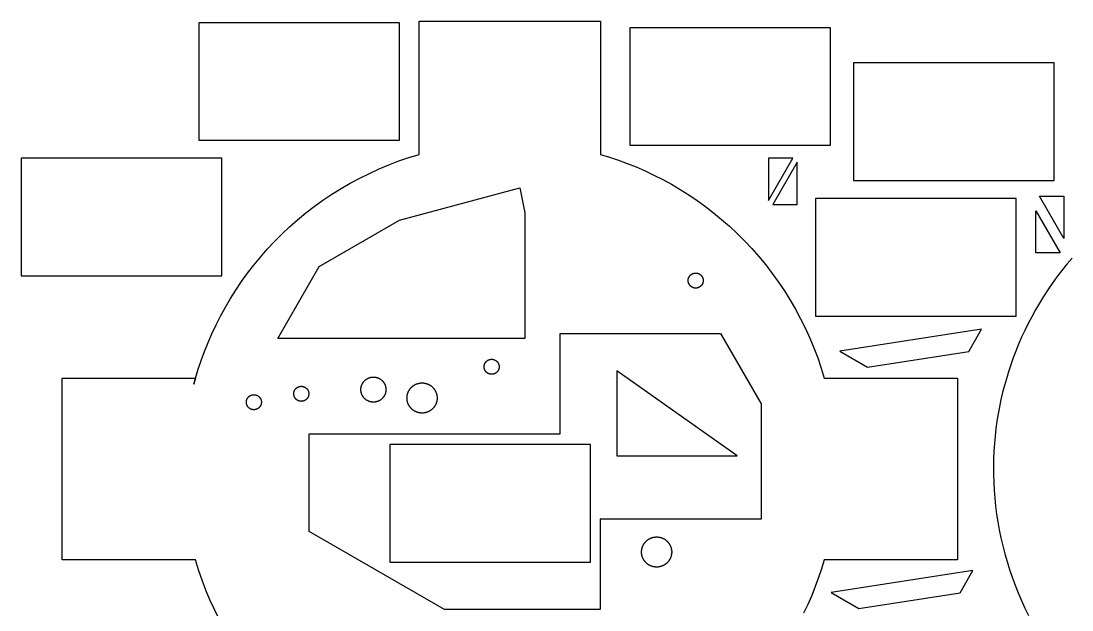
# Model space of a CAD drawing. Header units: millimetres. Extents: x -200 to 233, y -111 to 195.
# Drawn here: x -200.2 to 9.3, y 77.8 to 195.1 of the extents above; entities that cross this region are included whole.
import ezdxf

# ---------------------------------------------------------------- set-up
doc = ezdxf.new("R2010")
doc.units = ezdxf.units.MM
doc.header["$MEASUREMENT"] = 0
doc.layers.add('Default', color=18, linetype='Continuous', true_color=0x000000)

msp = doc.modelspace()

# ---------------------------------------------------------------- linework, layer by layer
at = {"layer": 'Default', "color": 1, "true_color": 0xff0000}
for points in [[(-120.83, 168.53), (-120.83, 195.1)], [(-120.83, 195.1), (-84.65, 195.1)], [(-84.65, 195.1), (-84.65, 168.53)], [(-124.73, 194.75), (-164.73, 194.75)], [(-164.73, 194.75), (-164.73, 171.34)], [(-124.73, 171.34), (-124.73, 194.75)], [(-38.81, 193.75), (-78.81, 193.75)], [(-78.81, 193.75), (-78.81, 170.34)], [(-38.81, 170.34), (-38.81, 193.75)], [(5.73, 186.75), (-34.27, 186.75)], [(-34.27, 186.75), (-34.27, 163.34)], [(5.73, 163.34), (5.73, 186.75)], [(-164.73, 171.34), (-124.73, 171.34)], [(-78.81, 170.34), (-38.81, 170.34)], [(-160.18, 167.75), (-200.18, 167.75)], [(-200.18, 167.75), (-200.18, 144.34)], [(-165.4, 123.96), (-164.86, 125.73), (-164.27, 127.5), (-163.62, 129.28), (-162.9, 131.05), (-162.13, 132.82), (-161.3, 134.58), (-160.41, 136.33), (-159.45, 138.07), (-158.44, 139.8), (-157.36, 141.5), (-156.23, 143.19), (-155.03, 144.85), (-153.78, 146.48), (-152.46, 148.08), (-151.09, 149.64), (-149.66, 151.17), (-148.17, 152.66), (-146.64, 154.11), (-145.05, 155.5), (-143.41, 156.86), (-141.72, 158.16), (-139.99, 159.4), (-138.22, 160.6), (-136.4, 161.73), (-134.55, 162.8), (-132.67, 163.82), (-130.75, 164.76), (-128.81, 165.65), (-126.84, 166.47), (-124.86, 167.22), (-122.85, 167.91), (-120.83, 168.53)], [(-160.18, 144.34), (-160.18, 167.75)], [(-84.65, 168.53), (-82.88, 167.99), (-81.1, 167.39), (-79.33, 166.74), (-77.55, 166.03), (-75.78, 165.26), (-74.02, 164.42), (-72.27, 163.53), (-70.53, 162.58), (-68.81, 161.56), (-67.1, 160.49), (-65.42, 159.35), (-63.76, 158.16), (-62.13, 156.9), (-60.53, 155.59), (-58.96, 154.21), (-57.43, 152.78), (-55.95, 151.3), (-54.5, 149.76), (-53.1, 148.17), (-51.75, 146.53), (-50.45, 144.84), (-49.2, 143.11), (-48.01, 141.34), (-46.88, 139.53), (-45.8, 137.68), (-44.79, 135.79), (-43.84, 133.88), (-42.95, 131.94), (-42.14, 129.97), (-41.38, 127.98), (-40.7, 125.98), (-40.08, 123.96)], [(-51.18, 167.78), (-51.18, 159.38)], [(-51.18, 159.38), (-46.33, 167.78)], [(-46.33, 167.78), (-51.18, 167.78)], [(-45.5, 166.97), (-50.35, 158.57)], [(-45.5, 158.57), (-45.5, 166.97)], [(-124.74, 155.43), (-100.74, 161.86)], [(-100.74, 161.86), (-99.74, 156.86)], [(-34.27, 163.34), (5.73, 163.34)], [(-1.81, 159.75), (-41.81, 159.75)], [(-41.81, 159.75), (-41.81, 136.34)], [(-1.81, 136.34), (-1.81, 159.75)], [(7.68, 151.8), (2.83, 160.2)], [(2.83, 160.2), (7.68, 160.2)], [(7.68, 160.2), (7.68, 151.8)], [(-50.35, 158.57), (-45.5, 158.57)], [(2.09, 148.92), (2.09, 157.32)], [(2.09, 157.32), (6.94, 148.92)], [(-140.74, 146.2), (-124.74, 155.43)], [(-99.74, 156.86), (-99.74, 131.86)], [(6.94, 148.92), (2.09, 148.92)], [(9.31, 147.89), (8.27, 146.66), (7.27, 145.4), (6.3, 144.13), (5.37, 142.85), (4.47, 141.54), (3.62, 140.23), (2.8, 138.9), (2.01, 137.56), (1.27, 136.21), (0.56, 134.85), (-0.11, 133.48), (-0.74, 132.11), (-1.34, 130.74), (-1.9, 129.36), (-2.42, 127.98), (-2.91, 126.6), (-3.37, 125.22), (-3.78, 123.85), (-4.17, 122.48), (-4.52, 121.1), (-4.85, 119.7), (-5.14, 118.28), (-5.41, 116.84), (-5.65, 115.38), (-5.85, 113.91), (-6.02, 112.42), (-6.16, 110.92), (-6.26, 109.4), (-6.32, 107.87), (-6.35, 106.33), (-6.35, 104.78), (-6.3, 103.21), (-6.22, 101.65), (-6.09, 100.07), (-5.93, 98.49), (-5.73, 96.9), (-5.48, 95.32), (-5.2, 93.73), (-4.87, 92.15), (-4.5, 90.56), (-4.09, 88.98), (-3.64, 87.41), (-3.15, 85.84), (-2.62, 84.29), (-2.04, 82.74), (-1.43, 81.2), (-0.77, 79.68), (-0.08, 78.18), (0.66, 76.69)], [(-149.01, 131.86), (-140.74, 146.2)], [(-200.18, 144.34), (-160.18, 144.34)], [(-41.81, 136.34), (-1.81, 136.34)], [(-92.74, 132.86), (-60.74, 132.86)], [(-92.74, 112.86), (-92.74, 132.86)], [(-60.74, 132.86), (-52.66, 118.86)], [(-8.71, 133.69), (-36.96, 129.32)], [(-11.27, 129.24), (-8.71, 133.69)], [(-99.74, 131.86), (-149.01, 131.86)], [(-36.96, 129.32), (-31.43, 126.13)], [(-31.43, 126.13), (-11.27, 129.24)], [(-191.97, 87.77), (-191.97, 123.96)], [(-191.97, 123.96), (-165.4, 123.96)], [(-165.4, 123.96), (-165.74, 122.75)], [(-165.74, 122.75), (-165.4, 123.96)], [(-57.42, 108.52), (-81.42, 125.43)], [(-81.42, 125.43), (-81.42, 108.52)], [(-40.08, 123.96), (-13.51, 123.96)], [(-13.51, 123.96), (-13.51, 87.77)], [(-52.66, 118.86), (-52.66, 95.86)], [(-142.74, 93.45), (-142.74, 112.86)], [(-142.74, 112.86), (-92.74, 112.86)], [(-86.64, 110.75), (-126.64, 110.75)], [(-126.64, 110.75), (-126.64, 87.34)], [(-86.64, 87.34), (-86.64, 110.75)], [(-81.42, 108.52), (-57.42, 108.52)], [(-52.66, 95.86), (-84.74, 95.86)], [(-84.74, 95.86), (-84.74, 77.86)], [(-115.74, 77.86), (-142.74, 93.45)], [(-165.4, 87.77), (-191.97, 87.77)], [(-160.69, 75.94), (-161.64, 77.85), (-162.53, 79.79), (-163.34, 81.76), (-164.1, 83.75), (-164.78, 85.75), (-165.4, 87.77)], [(-126.64, 87.34), (-86.64, 87.34)], [(-40.08, 87.77), (-40.62, 86), (-41.21, 84.23), (-41.86, 82.45), (-42.58, 80.68), (-43.35, 78.91), (-44.18, 77.15)], [(-13.51, 87.77), (-40.08, 87.77)], [(-10.43, 85.65), (-38.69, 81.28)], [(-13, 81.2), (-10.43, 85.65)], [(-38.69, 81.28), (-33.16, 78.09)], [(-33.16, 78.09), (-13, 81.2)], [(-84.74, 77.86), (-115.74, 77.86)]]:
    msp.add_lwpolyline(points, dxfattribs=at)
for points in [[(-66.21, 141.99), (-66.24, 142.01), (-66.27, 142.02), (-66.31, 142.03), (-66.34, 142.05), (-66.37, 142.06), (-66.4, 142.08), (-66.43, 142.09), (-66.46, 142.11), (-66.49, 142.13), (-66.52, 142.15), (-66.55, 142.17), (-66.58, 142.19), (-66.61, 142.21), (-66.64, 142.23), (-66.67, 142.26), (-66.7, 142.28), (-66.72, 142.31), (-66.75, 142.33), (-66.78, 142.36), (-66.8, 142.39), (-66.83, 142.41), (-66.85, 142.44), (-66.88, 142.47), (-66.9, 142.5), (-66.92, 142.54), (-66.94, 142.57), (-66.97, 142.6), (-66.99, 142.63), (-67.01, 142.67), (-67.02, 142.7), (-67.04, 142.73), (-67.06, 142.77), (-67.08, 142.8), (-67.09, 142.84), (-67.1, 142.88), (-67.12, 142.91), (-67.13, 142.95), (-67.14, 142.99), (-67.15, 143.02), (-67.16, 143.06), (-67.17, 143.1), (-67.18, 143.14), (-67.18, 143.17), (-67.19, 143.21), (-67.19, 143.25), (-67.2, 143.29), (-67.2, 143.32), (-67.2, 143.36), (-67.2, 143.4), (-67.2, 143.44), (-67.2, 143.47), (-67.2, 143.51), (-67.19, 143.54), (-67.19, 143.58), (-67.18, 143.62), (-67.18, 143.65), (-67.17, 143.69), (-67.17, 143.72), (-67.16, 143.75), (-67.15, 143.79), (-67.14, 143.82), (-67.13, 143.85), (-67.12, 143.88), (-67.11, 143.92), (-67.1, 143.95), (-67.09, 143.98), (-67.07, 144.01), (-67.06, 144.04), (-67.04, 144.07), (-67.03, 144.1), (-67.01, 144.13), (-66.99, 144.16), (-66.97, 144.19), (-66.96, 144.22), (-66.94, 144.25), (-66.91, 144.28), (-66.89, 144.31), (-66.87, 144.34), (-66.85, 144.37), (-66.82, 144.4), (-66.8, 144.43), (-66.77, 144.45), (-66.74, 144.48), (-66.72, 144.51), (-66.69, 144.53), (-66.66, 144.56), (-66.63, 144.58), (-66.6, 144.6), (-66.57, 144.63), (-66.54, 144.65), (-66.5, 144.67), (-66.47, 144.69), (-66.44, 144.71), (-66.4, 144.73), (-66.37, 144.75), (-66.33, 144.76), (-66.3, 144.78), (-66.26, 144.79), (-66.23, 144.81), (-66.19, 144.82), (-66.15, 144.83), (-66.12, 144.84), (-66.08, 144.85), (-66.04, 144.86), (-66.01, 144.87), (-65.97, 144.88), (-65.93, 144.89), (-65.89, 144.89), (-65.85, 144.9), (-65.82, 144.9), (-65.78, 144.9), (-65.74, 144.9), (-65.71, 144.9), (-65.67, 144.9), (-65.63, 144.9), (-65.6, 144.9), (-65.56, 144.9), (-65.52, 144.89), (-65.49, 144.89), (-65.45, 144.88), (-65.42, 144.88), (-65.38, 144.87), (-65.35, 144.86), (-65.32, 144.85), (-65.28, 144.84), (-65.25, 144.83), (-65.22, 144.82), (-65.19, 144.81), (-65.16, 144.8), (-65.13, 144.79), (-65.09, 144.78), (-65.06, 144.76), (-65.03, 144.75), (-65, 144.73), (-64.97, 144.71), (-64.94, 144.7), (-64.91, 144.68), (-64.88, 144.66), (-64.85, 144.64), (-64.82, 144.62), (-64.79, 144.6), (-64.76, 144.57), (-64.73, 144.55), (-64.7, 144.53), (-64.68, 144.5), (-64.65, 144.47), (-64.62, 144.45), (-64.6, 144.42), (-64.57, 144.39), (-64.55, 144.36), (-64.52, 144.33), (-64.5, 144.3), (-64.48, 144.27), (-64.46, 144.24), (-64.43, 144.21), (-64.41, 144.18), (-64.39, 144.14), (-64.38, 144.11), (-64.36, 144.07), (-64.34, 144.04), (-64.32, 144), (-64.31, 143.97), (-64.3, 143.93), (-64.28, 143.89), (-64.27, 143.86), (-64.26, 143.82), (-64.25, 143.78), (-64.24, 143.75), (-64.23, 143.71), (-64.22, 143.67), (-64.22, 143.63), (-64.21, 143.6), (-64.21, 143.56), (-64.2, 143.52), (-64.2, 143.48), (-64.2, 143.45), (-64.2, 143.41), (-64.2, 143.37), (-64.2, 143.34), (-64.2, 143.3), (-64.21, 143.26), (-64.21, 143.23), (-64.22, 143.19), (-64.22, 143.16), (-64.23, 143.12), (-64.23, 143.09), (-64.24, 143.05), (-64.25, 143.02), (-64.26, 142.99), (-64.27, 142.95), (-64.28, 142.92), (-64.29, 142.89), (-64.3, 142.86), (-64.31, 142.83), (-64.33, 142.8), (-64.34, 142.77), (-64.36, 142.74), (-64.37, 142.7), (-64.39, 142.67), (-64.41, 142.64), (-64.43, 142.61), (-64.44, 142.58), (-64.46, 142.55), (-64.49, 142.52), (-64.51, 142.49), (-64.53, 142.46), (-64.55, 142.44), (-64.58, 142.41), (-64.6, 142.38), (-64.63, 142.35), (-64.66, 142.33), (-64.68, 142.3), (-64.71, 142.28), (-64.74, 142.25), (-64.77, 142.23), (-64.8, 142.2), (-64.83, 142.18), (-64.86, 142.16), (-64.9, 142.14), (-64.93, 142.12), (-64.96, 142.1), (-65, 142.08), (-65.03, 142.06), (-65.07, 142.04), (-65.1, 142.03), (-65.14, 142.01), (-65.17, 142), (-65.21, 141.99), (-65.25, 141.97), (-65.28, 141.96), (-65.32, 141.95), (-65.36, 141.94), (-65.39, 141.93), (-65.43, 141.93), (-65.47, 141.92), (-65.51, 141.92), (-65.55, 141.91), (-65.58, 141.91), (-65.62, 141.91), (-65.66, 141.9), (-65.69, 141.9), (-65.73, 141.9), (-65.77, 141.91), (-65.8, 141.91), (-65.84, 141.91), (-65.88, 141.91), (-65.91, 141.92), (-65.95, 141.92), (-65.98, 141.93), (-66.02, 141.94), (-66.05, 141.95), (-66.08, 141.95), (-66.12, 141.96), (-66.15, 141.97), (-66.18, 141.98)], [(-105.31, 127.29), (-105.29, 127.27), (-105.27, 127.24), (-105.25, 127.22), (-105.22, 127.19), (-105.2, 127.16), (-105.18, 127.14), (-105.16, 127.11), (-105.14, 127.08), (-105.12, 127.05), (-105.1, 127.02), (-105.08, 126.99), (-105.06, 126.96), (-105.05, 126.92), (-105.03, 126.89), (-105.01, 126.86), (-105, 126.83), (-104.98, 126.79), (-104.97, 126.76), (-104.96, 126.72), (-104.95, 126.68), (-104.93, 126.65), (-104.92, 126.61), (-104.92, 126.57), (-104.91, 126.54), (-104.9, 126.5), (-104.89, 126.46), (-104.89, 126.42), (-104.88, 126.38), (-104.88, 126.35), (-104.88, 126.31), (-104.88, 126.27), (-104.88, 126.23), (-104.88, 126.19), (-104.88, 126.15), (-104.88, 126.11), (-104.88, 126.07), (-104.89, 126.04), (-104.89, 126), (-104.9, 125.96), (-104.91, 125.92), (-104.92, 125.88), (-104.92, 125.85), (-104.93, 125.81), (-104.95, 125.77), (-104.96, 125.74), (-104.97, 125.7), (-104.98, 125.67), (-105, 125.63), (-105.01, 125.6), (-105.03, 125.57), (-105.05, 125.53), (-105.06, 125.5), (-105.08, 125.47), (-105.1, 125.44), (-105.12, 125.41), (-105.14, 125.38), (-105.16, 125.35), (-105.18, 125.32), (-105.2, 125.29), (-105.22, 125.27), (-105.25, 125.24), (-105.27, 125.22), (-105.29, 125.19), (-105.31, 125.17), (-105.34, 125.15), (-105.36, 125.12), (-105.39, 125.1), (-105.41, 125.08), (-105.44, 125.06), (-105.47, 125.03), (-105.5, 125.01), (-105.53, 124.99), (-105.55, 124.97), (-105.59, 124.95), (-105.62, 124.94), (-105.65, 124.92), (-105.68, 124.9), (-105.71, 124.88), (-105.75, 124.87), (-105.78, 124.85), (-105.81, 124.84), (-105.85, 124.82), (-105.88, 124.81), (-105.92, 124.8), (-105.96, 124.79), (-105.99, 124.78), (-106.03, 124.77), (-106.07, 124.76), (-106.11, 124.75), (-106.14, 124.75), (-106.18, 124.74), (-106.22, 124.74), (-106.26, 124.73), (-106.3, 124.73), (-106.34, 124.73), (-106.38, 124.73), (-106.41, 124.73), (-106.45, 124.73), (-106.49, 124.73), (-106.53, 124.74), (-106.57, 124.74), (-106.61, 124.75), (-106.64, 124.75), (-106.68, 124.76), (-106.72, 124.77), (-106.76, 124.78), (-106.79, 124.79), (-106.83, 124.8), (-106.87, 124.81), (-106.9, 124.82), (-106.94, 124.84), (-106.97, 124.85), (-107.01, 124.87), (-107.04, 124.88), (-107.07, 124.9), (-107.1, 124.92), (-107.13, 124.94), (-107.17, 124.95), (-107.2, 124.97), (-107.23, 124.99), (-107.25, 125.01), (-107.28, 125.03), (-107.31, 125.06), (-107.34, 125.08), (-107.36, 125.1), (-107.39, 125.12), (-107.41, 125.15), (-107.44, 125.17), (-107.46, 125.19), (-107.48, 125.22), (-107.5, 125.24), (-107.53, 125.27), (-107.55, 125.29), (-107.57, 125.32), (-107.59, 125.35), (-107.61, 125.38), (-107.63, 125.41), (-107.65, 125.44), (-107.67, 125.47), (-107.69, 125.5), (-107.7, 125.53), (-107.72, 125.57), (-107.74, 125.6), (-107.75, 125.63), (-107.77, 125.67), (-107.78, 125.7), (-107.79, 125.74), (-107.8, 125.77), (-107.82, 125.81), (-107.83, 125.85), (-107.84, 125.88), (-107.84, 125.92), (-107.85, 125.96), (-107.86, 126), (-107.86, 126.04), (-107.87, 126.07), (-107.87, 126.11), (-107.87, 126.15), (-107.87, 126.19), (-107.88, 126.23), (-107.87, 126.27), (-107.87, 126.31), (-107.87, 126.35), (-107.87, 126.38), (-107.86, 126.42), (-107.86, 126.46), (-107.85, 126.5), (-107.84, 126.54), (-107.84, 126.57), (-107.83, 126.61), (-107.82, 126.65), (-107.8, 126.68), (-107.79, 126.72), (-107.78, 126.76), (-107.77, 126.79), (-107.75, 126.83), (-107.74, 126.86), (-107.72, 126.89), (-107.7, 126.92), (-107.69, 126.96), (-107.67, 126.99), (-107.65, 127.02), (-107.63, 127.05), (-107.61, 127.08), (-107.59, 127.11), (-107.57, 127.14), (-107.55, 127.16), (-107.53, 127.19), (-107.5, 127.22), (-107.48, 127.24), (-107.46, 127.27), (-107.44, 127.29), (-107.41, 127.31), (-107.39, 127.34), (-107.36, 127.36), (-107.34, 127.38), (-107.31, 127.4), (-107.28, 127.42), (-107.25, 127.44), (-107.23, 127.47), (-107.2, 127.48), (-107.17, 127.5), (-107.13, 127.52), (-107.1, 127.54), (-107.07, 127.56), (-107.04, 127.57), (-107.01, 127.59), (-106.97, 127.61), (-106.94, 127.62), (-106.9, 127.63), (-106.87, 127.65), (-106.83, 127.66), (-106.79, 127.67), (-106.76, 127.68), (-106.72, 127.69), (-106.68, 127.7), (-106.64, 127.7), (-106.61, 127.71), (-106.57, 127.72), (-106.53, 127.72), (-106.49, 127.72), (-106.45, 127.73), (-106.41, 127.73), (-106.38, 127.73), (-106.34, 127.73), (-106.3, 127.73), (-106.26, 127.72), (-106.22, 127.72), (-106.18, 127.72), (-106.14, 127.71), (-106.11, 127.7), (-106.07, 127.7), (-106.03, 127.69), (-105.99, 127.68), (-105.96, 127.67), (-105.92, 127.66), (-105.88, 127.65), (-105.85, 127.63), (-105.81, 127.62), (-105.78, 127.61), (-105.75, 127.59), (-105.71, 127.57), (-105.68, 127.56), (-105.65, 127.54), (-105.62, 127.52), (-105.59, 127.5), (-105.55, 127.48), (-105.53, 127.47), (-105.5, 127.44), (-105.47, 127.42), (-105.44, 127.4), (-105.41, 127.38), (-105.39, 127.36), (-105.36, 127.34), (-105.34, 127.31)], [(-132.4, 121.21), (-132.41, 121.27), (-132.41, 121.32), (-132.42, 121.38), (-132.43, 121.43), (-132.43, 121.49), (-132.44, 121.55), (-132.44, 121.61), (-132.44, 121.67), (-132.44, 121.72), (-132.44, 121.78), (-132.44, 121.84), (-132.43, 121.9), (-132.43, 121.96), (-132.42, 122.03), (-132.41, 122.09), (-132.4, 122.15), (-132.39, 122.21), (-132.37, 122.27), (-132.36, 122.33), (-132.34, 122.39), (-132.32, 122.45), (-132.3, 122.51), (-132.28, 122.57), (-132.25, 122.63), (-132.23, 122.69), (-132.2, 122.75), (-132.17, 122.81), (-132.15, 122.86), (-132.11, 122.92), (-132.08, 122.98), (-132.05, 123.03), (-132.01, 123.09), (-131.97, 123.14), (-131.94, 123.19), (-131.9, 123.24), (-131.86, 123.29), (-131.81, 123.34), (-131.77, 123.39), (-131.73, 123.43), (-131.68, 123.48), (-131.63, 123.52), (-131.59, 123.57), (-131.54, 123.61), (-131.49, 123.65), (-131.44, 123.69), (-131.39, 123.72), (-131.34, 123.76), (-131.28, 123.79), (-131.23, 123.82), (-131.18, 123.86), (-131.13, 123.89), (-131.07, 123.91), (-131.02, 123.94), (-130.96, 123.97), (-130.91, 123.99), (-130.85, 124.01), (-130.8, 124.03), (-130.74, 124.05), (-130.69, 124.07), (-130.63, 124.09), (-130.58, 124.1), (-130.52, 124.12), (-130.47, 124.13), (-130.41, 124.14), (-130.36, 124.15), (-130.3, 124.16), (-130.25, 124.17), (-130.19, 124.17), (-130.13, 124.18), (-130.08, 124.18), (-130.02, 124.18), (-129.96, 124.18), (-129.9, 124.18), (-129.84, 124.18), (-129.78, 124.18), (-129.72, 124.17), (-129.66, 124.17), (-129.6, 124.16), (-129.54, 124.15), (-129.48, 124.14), (-129.42, 124.13), (-129.36, 124.11), (-129.29, 124.1), (-129.23, 124.08), (-129.17, 124.06), (-129.11, 124.04), (-129.05, 124.02), (-128.99, 124), (-128.94, 123.97), (-128.88, 123.95), (-128.82, 123.92), (-128.76, 123.89), (-128.7, 123.86), (-128.65, 123.82), (-128.59, 123.79), (-128.54, 123.75), (-128.49, 123.72), (-128.43, 123.68), (-128.38, 123.64), (-128.33, 123.6), (-128.28, 123.56), (-128.24, 123.51), (-128.19, 123.47), (-128.15, 123.42), (-128.1, 123.38), (-128.06, 123.33), (-128.02, 123.28), (-127.98, 123.23), (-127.94, 123.18), (-127.9, 123.13), (-127.87, 123.08), (-127.83, 123.03), (-127.8, 122.98), (-127.77, 122.92), (-127.74, 122.87), (-127.71, 122.81), (-127.68, 122.76), (-127.66, 122.71), (-127.64, 122.65), (-127.61, 122.6), (-127.59, 122.54), (-127.57, 122.49), (-127.56, 122.43), (-127.54, 122.38), (-127.52, 122.32), (-127.51, 122.27), (-127.5, 122.21), (-127.49, 122.16), (-127.48, 122.1), (-127.47, 122.05), (-127.46, 121.99), (-127.45, 121.94), (-127.45, 121.88), (-127.44, 121.82), (-127.44, 121.76), (-127.44, 121.7), (-127.44, 121.64), (-127.44, 121.58), (-127.45, 121.52), (-127.45, 121.46), (-127.46, 121.4), (-127.46, 121.34), (-127.47, 121.28), (-127.48, 121.22), (-127.5, 121.16), (-127.51, 121.1), (-127.53, 121.04), (-127.54, 120.98), (-127.56, 120.92), (-127.58, 120.86), (-127.6, 120.8), (-127.63, 120.74), (-127.65, 120.68), (-127.68, 120.62), (-127.71, 120.56), (-127.74, 120.5), (-127.77, 120.45), (-127.8, 120.39), (-127.83, 120.34), (-127.87, 120.28), (-127.91, 120.23), (-127.95, 120.18), (-127.99, 120.13), (-128.03, 120.08), (-128.07, 120.03), (-128.11, 119.98), (-128.16, 119.93), (-128.2, 119.89), (-128.25, 119.84), (-128.3, 119.8), (-128.34, 119.76), (-128.39, 119.72), (-128.44, 119.68), (-128.49, 119.65), (-128.55, 119.61), (-128.6, 119.58), (-128.65, 119.54), (-128.7, 119.51), (-128.76, 119.48), (-128.81, 119.45), (-128.86, 119.43), (-128.92, 119.4), (-128.97, 119.38), (-129.03, 119.36), (-129.08, 119.34), (-129.14, 119.32), (-129.19, 119.3), (-129.25, 119.28), (-129.3, 119.27), (-129.36, 119.25), (-129.41, 119.24), (-129.47, 119.23), (-129.52, 119.22), (-129.58, 119.21), (-129.63, 119.2), (-129.69, 119.2), (-129.75, 119.19), (-129.81, 119.19), (-129.86, 119.19), (-129.92, 119.18), (-129.98, 119.18), (-130.04, 119.19), (-130.1, 119.19), (-130.16, 119.19), (-130.22, 119.2), (-130.28, 119.21), (-130.34, 119.22), (-130.4, 119.23), (-130.47, 119.24), (-130.53, 119.25), (-130.59, 119.27), (-130.65, 119.29), (-130.71, 119.3), (-130.77, 119.33), (-130.83, 119.35), (-130.89, 119.37), (-130.95, 119.4), (-131.01, 119.42), (-131.06, 119.45), (-131.12, 119.48), (-131.18, 119.51), (-131.23, 119.54), (-131.29, 119.58), (-131.34, 119.61), (-131.4, 119.65), (-131.45, 119.69), (-131.5, 119.73), (-131.55, 119.77), (-131.6, 119.81), (-131.64, 119.85), (-131.69, 119.9), (-131.74, 119.94), (-131.78, 119.99), (-131.82, 120.04), (-131.86, 120.09), (-131.9, 120.14), (-131.94, 120.19), (-131.98, 120.24), (-132.02, 120.29), (-132.05, 120.34), (-132.08, 120.39), (-132.11, 120.45), (-132.14, 120.5), (-132.17, 120.55), (-132.2, 120.61), (-132.22, 120.66), (-132.25, 120.72), (-132.27, 120.77), (-132.29, 120.83), (-132.31, 120.88), (-132.33, 120.94), (-132.34, 120.99), (-132.36, 121.05), (-132.37, 121.1), (-132.38, 121.16)], [(-142.82, 120.93), (-142.82, 120.9), (-142.82, 120.87), (-142.82, 120.83), (-142.82, 120.8), (-142.82, 120.76), (-142.82, 120.73), (-142.82, 120.69), (-142.83, 120.66), (-142.83, 120.62), (-142.84, 120.59), (-142.85, 120.55), (-142.85, 120.52), (-142.86, 120.48), (-142.87, 120.45), (-142.88, 120.41), (-142.89, 120.37), (-142.9, 120.34), (-142.92, 120.3), (-142.93, 120.27), (-142.95, 120.23), (-142.96, 120.2), (-142.98, 120.17), (-143, 120.13), (-143.02, 120.1), (-143.03, 120.07), (-143.06, 120.03), (-143.08, 120), (-143.1, 119.97), (-143.12, 119.94), (-143.15, 119.91), (-143.17, 119.88), (-143.2, 119.85), (-143.22, 119.82), (-143.25, 119.79), (-143.28, 119.76), (-143.3, 119.74), (-143.33, 119.71), (-143.36, 119.69), (-143.39, 119.66), (-143.42, 119.64), (-143.46, 119.62), (-143.49, 119.6), (-143.52, 119.57), (-143.55, 119.55), (-143.58, 119.54), (-143.62, 119.52), (-143.65, 119.5), (-143.68, 119.48), (-143.72, 119.47), (-143.75, 119.46), (-143.79, 119.44), (-143.82, 119.43), (-143.85, 119.42), (-143.89, 119.41), (-143.92, 119.4), (-143.96, 119.39), (-143.99, 119.38), (-144.03, 119.37), (-144.06, 119.37), (-144.09, 119.36), (-144.13, 119.36), (-144.16, 119.35), (-144.2, 119.35), (-144.23, 119.35), (-144.26, 119.35), (-144.3, 119.34), (-144.33, 119.34), (-144.36, 119.35), (-144.4, 119.35), (-144.43, 119.35), (-144.47, 119.35), (-144.5, 119.36), (-144.54, 119.36), (-144.57, 119.37), (-144.61, 119.37), (-144.64, 119.38), (-144.68, 119.39), (-144.72, 119.4), (-144.75, 119.41), (-144.79, 119.42), (-144.82, 119.43), (-144.86, 119.45), (-144.89, 119.46), (-144.93, 119.47), (-144.96, 119.49), (-145, 119.51), (-145.03, 119.52), (-145.06, 119.54), (-145.1, 119.56), (-145.13, 119.58), (-145.16, 119.6), (-145.19, 119.63), (-145.22, 119.65), (-145.25, 119.67), (-145.28, 119.7), (-145.31, 119.72), (-145.34, 119.75), (-145.37, 119.78), (-145.4, 119.8), (-145.42, 119.83), (-145.45, 119.86), (-145.47, 119.89), (-145.5, 119.92), (-145.52, 119.95), (-145.54, 119.98), (-145.57, 120.01), (-145.59, 120.05), (-145.61, 120.08), (-145.63, 120.11), (-145.64, 120.15), (-145.66, 120.18), (-145.68, 120.21), (-145.69, 120.25), (-145.71, 120.28), (-145.72, 120.31), (-145.73, 120.35), (-145.74, 120.38), (-145.75, 120.42), (-145.76, 120.45), (-145.77, 120.49), (-145.78, 120.52), (-145.79, 120.55), (-145.79, 120.59), (-145.8, 120.62), (-145.8, 120.66), (-145.81, 120.69), (-145.81, 120.72), (-145.81, 120.76), (-145.82, 120.79), (-145.82, 120.82), (-145.82, 120.86), (-145.82, 120.89), (-145.81, 120.93), (-145.81, 120.96), (-145.81, 121), (-145.8, 121.03), (-145.8, 121.07), (-145.79, 121.1), (-145.79, 121.14), (-145.78, 121.17), (-145.77, 121.21), (-145.76, 121.24), (-145.75, 121.28), (-145.74, 121.31), (-145.73, 121.35), (-145.72, 121.39), (-145.7, 121.42), (-145.69, 121.45), (-145.67, 121.49), (-145.65, 121.52), (-145.64, 121.56), (-145.62, 121.59), (-145.6, 121.62), (-145.58, 121.66), (-145.56, 121.69), (-145.53, 121.72), (-145.51, 121.75), (-145.49, 121.78), (-145.46, 121.81), (-145.44, 121.84), (-145.41, 121.87), (-145.38, 121.9), (-145.36, 121.93), (-145.33, 121.95), (-145.3, 121.98), (-145.27, 122), (-145.24, 122.03), (-145.21, 122.05), (-145.18, 122.07), (-145.15, 122.09), (-145.11, 122.11), (-145.08, 122.13), (-145.05, 122.15), (-145.02, 122.17), (-144.98, 122.19), (-144.95, 122.2), (-144.92, 122.22), (-144.88, 122.23), (-144.85, 122.25), (-144.81, 122.26), (-144.78, 122.27), (-144.74, 122.28), (-144.71, 122.29), (-144.68, 122.3), (-144.64, 122.31), (-144.61, 122.32), (-144.57, 122.32), (-144.54, 122.33), (-144.5, 122.33), (-144.47, 122.34), (-144.44, 122.34), (-144.4, 122.34), (-144.37, 122.34), (-144.34, 122.34), (-144.3, 122.34), (-144.27, 122.34), (-144.23, 122.34), (-144.2, 122.34), (-144.17, 122.34), (-144.13, 122.33), (-144.09, 122.33), (-144.06, 122.32), (-144.02, 122.32), (-143.99, 122.31), (-143.95, 122.3), (-143.92, 122.29), (-143.88, 122.28), (-143.85, 122.27), (-143.81, 122.26), (-143.78, 122.24), (-143.74, 122.23), (-143.71, 122.22), (-143.67, 122.2), (-143.64, 122.18), (-143.6, 122.16), (-143.57, 122.15), (-143.54, 122.13), (-143.5, 122.11), (-143.47, 122.08), (-143.44, 122.06), (-143.41, 122.04), (-143.38, 122.02), (-143.35, 121.99), (-143.32, 121.97), (-143.29, 121.94), (-143.26, 121.91), (-143.24, 121.88), (-143.21, 121.86), (-143.18, 121.83), (-143.16, 121.8), (-143.13, 121.77), (-143.11, 121.74), (-143.09, 121.71), (-143.07, 121.67), (-143.05, 121.64), (-143.03, 121.61), (-143.01, 121.58), (-142.99, 121.54), (-142.97, 121.51), (-142.96, 121.48), (-142.94, 121.44), (-142.93, 121.41), (-142.91, 121.38), (-142.9, 121.34), (-142.89, 121.31), (-142.88, 121.27), (-142.87, 121.24), (-142.86, 121.2), (-142.85, 121.17), (-142.84, 121.13), (-142.84, 121.1), (-142.83, 121.07), (-142.83, 121.03), (-142.82, 121), (-142.82, 120.97)], [(-121.32, 117.21), (-121.38, 117.23), (-121.45, 117.26), (-121.51, 117.29), (-121.57, 117.32), (-121.63, 117.35), (-121.69, 117.38), (-121.75, 117.42), (-121.81, 117.45), (-121.87, 117.49), (-121.93, 117.53), (-121.99, 117.57), (-122.05, 117.61), (-122.11, 117.66), (-122.17, 117.71), (-122.22, 117.75), (-122.28, 117.8), (-122.33, 117.86), (-122.38, 117.91), (-122.44, 117.96), (-122.49, 118.02), (-122.54, 118.08), (-122.59, 118.13), (-122.63, 118.2), (-122.68, 118.26), (-122.72, 118.32), (-122.77, 118.38), (-122.81, 118.45), (-122.85, 118.52), (-122.88, 118.58), (-122.92, 118.65), (-122.95, 118.72), (-122.99, 118.79), (-123.02, 118.86), (-123.05, 118.94), (-123.07, 119.01), (-123.1, 119.08), (-123.12, 119.16), (-123.14, 119.23), (-123.16, 119.31), (-123.18, 119.38), (-123.19, 119.46), (-123.2, 119.53), (-123.22, 119.61), (-123.23, 119.68), (-123.23, 119.76), (-123.24, 119.83), (-123.24, 119.91), (-123.24, 119.98), (-123.24, 120.06), (-123.24, 120.13), (-123.24, 120.2), (-123.23, 120.28), (-123.22, 120.35), (-123.21, 120.42), (-123.2, 120.49), (-123.19, 120.56), (-123.18, 120.63), (-123.16, 120.7), (-123.15, 120.77), (-123.13, 120.83), (-123.11, 120.9), (-123.09, 120.96), (-123.07, 121.03), (-123.04, 121.09), (-123.02, 121.15), (-122.99, 121.21), (-122.96, 121.27), (-122.93, 121.34), (-122.9, 121.4), (-122.87, 121.46), (-122.84, 121.52), (-122.8, 121.58), (-122.76, 121.64), (-122.72, 121.7), (-122.68, 121.76), (-122.64, 121.82), (-122.59, 121.87), (-122.55, 121.93), (-122.5, 121.99), (-122.45, 122.04), (-122.4, 122.1), (-122.34, 122.15), (-122.29, 122.2), (-122.23, 122.25), (-122.18, 122.3), (-122.12, 122.35), (-122.06, 122.4), (-121.99, 122.44), (-121.93, 122.49), (-121.87, 122.53), (-121.8, 122.57), (-121.74, 122.61), (-121.67, 122.65), (-121.6, 122.68), (-121.53, 122.72), (-121.46, 122.75), (-121.39, 122.78), (-121.32, 122.81), (-121.24, 122.84), (-121.17, 122.86), (-121.1, 122.89), (-121.02, 122.91), (-120.95, 122.93), (-120.87, 122.94), (-120.8, 122.96), (-120.72, 122.97), (-120.64, 122.98), (-120.57, 122.99), (-120.49, 123), (-120.42, 123), (-120.34, 123.01), (-120.27, 123.01), (-120.2, 123.01), (-120.12, 123.01), (-120.05, 123), (-119.98, 123), (-119.9, 122.99), (-119.83, 122.98), (-119.76, 122.97), (-119.69, 122.96), (-119.62, 122.94), (-119.55, 122.93), (-119.49, 122.91), (-119.42, 122.89), (-119.35, 122.87), (-119.29, 122.85), (-119.23, 122.83), (-119.16, 122.81), (-119.1, 122.78), (-119.04, 122.76), (-118.98, 122.73), (-118.92, 122.7), (-118.85, 122.67), (-118.79, 122.64), (-118.73, 122.6), (-118.67, 122.56), (-118.61, 122.53), (-118.55, 122.49), (-118.49, 122.45), (-118.43, 122.4), (-118.38, 122.36), (-118.32, 122.31), (-118.26, 122.26), (-118.21, 122.21), (-118.15, 122.16), (-118.1, 122.11), (-118.05, 122.05), (-118, 122), (-117.95, 121.94), (-117.9, 121.88), (-117.85, 121.82), (-117.81, 121.76), (-117.76, 121.7), (-117.72, 121.63), (-117.68, 121.57), (-117.64, 121.5), (-117.6, 121.43), (-117.57, 121.36), (-117.53, 121.29), (-117.5, 121.22), (-117.47, 121.15), (-117.44, 121.08), (-117.41, 121.01), (-117.39, 120.93), (-117.37, 120.86), (-117.35, 120.79), (-117.33, 120.71), (-117.31, 120.64), (-117.29, 120.56), (-117.28, 120.49), (-117.27, 120.41), (-117.26, 120.34), (-117.25, 120.26), (-117.25, 120.18), (-117.24, 120.11), (-117.24, 120.03), (-117.24, 119.96), (-117.25, 119.89), (-117.25, 119.81), (-117.26, 119.74), (-117.26, 119.67), (-117.27, 119.6), (-117.28, 119.53), (-117.29, 119.46), (-117.31, 119.39), (-117.32, 119.32), (-117.34, 119.25), (-117.36, 119.18), (-117.38, 119.12), (-117.4, 119.05), (-117.42, 118.99), (-117.44, 118.93), (-117.47, 118.87), (-117.5, 118.81), (-117.52, 118.74), (-117.55, 118.68), (-117.58, 118.62), (-117.62, 118.56), (-117.65, 118.5), (-117.69, 118.44), (-117.73, 118.38), (-117.77, 118.32), (-117.81, 118.26), (-117.85, 118.2), (-117.89, 118.14), (-117.94, 118.09), (-117.99, 118.03), (-118.04, 117.97), (-118.09, 117.92), (-118.14, 117.87), (-118.2, 117.81), (-118.25, 117.76), (-118.31, 117.71), (-118.37, 117.67), (-118.43, 117.62), (-118.49, 117.57), (-118.55, 117.53), (-118.62, 117.49), (-118.68, 117.45), (-118.75, 117.41), (-118.82, 117.37), (-118.89, 117.33), (-118.96, 117.3), (-119.03, 117.27), (-119.1, 117.24), (-119.17, 117.21), (-119.24, 117.18), (-119.32, 117.16), (-119.39, 117.13), (-119.47, 117.11), (-119.54, 117.09), (-119.62, 117.08), (-119.69, 117.06), (-119.77, 117.05), (-119.84, 117.04), (-119.92, 117.03), (-119.99, 117.02), (-120.07, 117.01), (-120.14, 117.01), (-120.22, 117.01), (-120.29, 117.01), (-120.37, 117.01), (-120.44, 117.02), (-120.51, 117.02), (-120.58, 117.03), (-120.65, 117.04), (-120.73, 117.05), (-120.8, 117.06), (-120.86, 117.07), (-120.93, 117.09), (-121, 117.11), (-121.07, 117.12), (-121.13, 117.14), (-121.2, 117.16), (-121.26, 117.19)], [(-152.29, 119.43), (-152.29, 119.4), (-152.28, 119.37), (-152.28, 119.33), (-152.28, 119.3), (-152.27, 119.27), (-152.27, 119.23), (-152.27, 119.2), (-152.27, 119.16), (-152.27, 119.13), (-152.27, 119.09), (-152.27, 119.05), (-152.28, 119.02), (-152.28, 118.98), (-152.29, 118.94), (-152.29, 118.91), (-152.3, 118.87), (-152.31, 118.84), (-152.32, 118.8), (-152.33, 118.76), (-152.34, 118.73), (-152.35, 118.69), (-152.36, 118.65), (-152.38, 118.62), (-152.39, 118.58), (-152.41, 118.55), (-152.42, 118.51), (-152.44, 118.48), (-152.46, 118.44), (-152.48, 118.41), (-152.5, 118.38), (-152.52, 118.35), (-152.54, 118.31), (-152.56, 118.28), (-152.59, 118.25), (-152.61, 118.22), (-152.64, 118.19), (-152.66, 118.16), (-152.69, 118.13), (-152.72, 118.11), (-152.74, 118.08), (-152.77, 118.05), (-152.8, 118.03), (-152.83, 118), (-152.86, 117.98), (-152.89, 117.96), (-152.92, 117.94), (-152.95, 117.92), (-152.98, 117.9), (-153.02, 117.88), (-153.05, 117.86), (-153.08, 117.84), (-153.11, 117.82), (-153.15, 117.81), (-153.18, 117.79), (-153.21, 117.78), (-153.24, 117.77), (-153.28, 117.76), (-153.31, 117.74), (-153.34, 117.73), (-153.38, 117.73), (-153.41, 117.72), (-153.44, 117.71), (-153.48, 117.7), (-153.51, 117.7), (-153.54, 117.69), (-153.57, 117.69), (-153.61, 117.68), (-153.64, 117.68), (-153.68, 117.68), (-153.71, 117.67), (-153.75, 117.67), (-153.78, 117.67), (-153.82, 117.67), (-153.85, 117.68), (-153.89, 117.68), (-153.93, 117.68), (-153.96, 117.68), (-154, 117.69), (-154.03, 117.7), (-154.07, 117.7), (-154.11, 117.71), (-154.14, 117.72), (-154.18, 117.73), (-154.22, 117.74), (-154.25, 117.75), (-154.29, 117.77), (-154.32, 117.78), (-154.36, 117.79), (-154.39, 117.81), (-154.43, 117.83), (-154.46, 117.84), (-154.5, 117.86), (-154.53, 117.88), (-154.56, 117.9), (-154.6, 117.92), (-154.63, 117.94), (-154.66, 117.97), (-154.69, 117.99), (-154.72, 118.01), (-154.75, 118.04), (-154.78, 118.06), (-154.81, 118.09), (-154.84, 118.12), (-154.86, 118.15), (-154.89, 118.17), (-154.91, 118.2), (-154.94, 118.23), (-154.96, 118.26), (-154.98, 118.29), (-155.01, 118.32), (-155.03, 118.35), (-155.05, 118.39), (-155.07, 118.42), (-155.08, 118.45), (-155.1, 118.48), (-155.12, 118.52), (-155.13, 118.55), (-155.15, 118.58), (-155.16, 118.61), (-155.17, 118.65), (-155.19, 118.68), (-155.2, 118.71), (-155.21, 118.75), (-155.22, 118.78), (-155.23, 118.81), (-155.23, 118.85), (-155.24, 118.88), (-155.25, 118.91), (-155.25, 118.94), (-155.26, 118.98), (-155.26, 119.01), (-155.26, 119.05), (-155.27, 119.08), (-155.27, 119.11), (-155.27, 119.15), (-155.27, 119.18), (-155.27, 119.22), (-155.27, 119.26), (-155.27, 119.29), (-155.26, 119.33), (-155.26, 119.36), (-155.25, 119.4), (-155.25, 119.44), (-155.24, 119.47), (-155.23, 119.51), (-155.22, 119.55), (-155.21, 119.58), (-155.2, 119.62), (-155.19, 119.66), (-155.18, 119.69), (-155.16, 119.73), (-155.15, 119.76), (-155.13, 119.8), (-155.12, 119.83), (-155.1, 119.87), (-155.08, 119.9), (-155.06, 119.93), (-155.04, 119.97), (-155.02, 120), (-155, 120.03), (-154.98, 120.06), (-154.95, 120.09), (-154.93, 120.13), (-154.9, 120.15), (-154.88, 120.18), (-154.85, 120.21), (-154.82, 120.24), (-154.8, 120.27), (-154.77, 120.29), (-154.74, 120.32), (-154.71, 120.34), (-154.68, 120.36), (-154.65, 120.39), (-154.62, 120.41), (-154.59, 120.43), (-154.56, 120.45), (-154.52, 120.47), (-154.49, 120.49), (-154.46, 120.5), (-154.43, 120.52), (-154.39, 120.54), (-154.36, 120.55), (-154.33, 120.56), (-154.3, 120.58), (-154.26, 120.59), (-154.23, 120.6), (-154.2, 120.61), (-154.16, 120.62), (-154.13, 120.63), (-154.1, 120.64), (-154.06, 120.64), (-154.03, 120.65), (-154, 120.66), (-153.96, 120.66), (-153.93, 120.66), (-153.9, 120.67), (-153.86, 120.67), (-153.83, 120.67), (-153.79, 120.67), (-153.76, 120.67), (-153.72, 120.67), (-153.69, 120.67), (-153.65, 120.67), (-153.61, 120.66), (-153.58, 120.66), (-153.54, 120.66), (-153.51, 120.65), (-153.47, 120.64), (-153.43, 120.63), (-153.4, 120.63), (-153.36, 120.62), (-153.32, 120.6), (-153.29, 120.59), (-153.25, 120.58), (-153.22, 120.57), (-153.18, 120.55), (-153.15, 120.54), (-153.11, 120.52), (-153.08, 120.5), (-153.04, 120.48), (-153.01, 120.46), (-152.97, 120.44), (-152.94, 120.42), (-152.91, 120.4), (-152.88, 120.38), (-152.85, 120.36), (-152.82, 120.33), (-152.79, 120.31), (-152.76, 120.28), (-152.73, 120.25), (-152.7, 120.23), (-152.68, 120.2), (-152.65, 120.17), (-152.63, 120.14), (-152.6, 120.11), (-152.58, 120.08), (-152.56, 120.05), (-152.53, 120.02), (-152.51, 119.99), (-152.49, 119.96), (-152.47, 119.93), (-152.46, 119.9), (-152.44, 119.86), (-152.42, 119.83), (-152.41, 119.8), (-152.39, 119.76), (-152.38, 119.73), (-152.36, 119.7), (-152.35, 119.67), (-152.34, 119.63), (-152.33, 119.6), (-152.32, 119.57), (-152.31, 119.53), (-152.31, 119.5), (-152.3, 119.47)], [(-76.09, 87.83), (-76.12, 87.89), (-76.15, 87.95), (-76.18, 88.01), (-76.21, 88.07), (-76.24, 88.13), (-76.27, 88.2), (-76.29, 88.26), (-76.32, 88.33), (-76.34, 88.39), (-76.36, 88.46), (-76.38, 88.53), (-76.4, 88.6), (-76.42, 88.67), (-76.43, 88.75), (-76.45, 88.82), (-76.46, 88.89), (-76.47, 88.97), (-76.48, 89.04), (-76.48, 89.12), (-76.49, 89.19), (-76.49, 89.27), (-76.49, 89.34), (-76.49, 89.42), (-76.49, 89.5), (-76.48, 89.57), (-76.47, 89.65), (-76.46, 89.73), (-76.45, 89.8), (-76.44, 89.88), (-76.42, 89.96), (-76.41, 90.03), (-76.39, 90.11), (-76.37, 90.18), (-76.34, 90.26), (-76.32, 90.33), (-76.29, 90.4), (-76.26, 90.47), (-76.23, 90.54), (-76.2, 90.61), (-76.17, 90.68), (-76.13, 90.75), (-76.09, 90.82), (-76.06, 90.88), (-76.02, 90.95), (-75.97, 91.01), (-75.93, 91.07), (-75.89, 91.13), (-75.84, 91.19), (-75.79, 91.25), (-75.75, 91.31), (-75.7, 91.36), (-75.65, 91.41), (-75.6, 91.47), (-75.54, 91.52), (-75.49, 91.56), (-75.44, 91.61), (-75.38, 91.66), (-75.33, 91.7), (-75.27, 91.74), (-75.22, 91.78), (-75.16, 91.82), (-75.1, 91.86), (-75.05, 91.89), (-74.99, 91.93), (-74.93, 91.96), (-74.87, 91.99), (-74.81, 92.02), (-74.75, 92.05), (-74.69, 92.08), (-74.62, 92.11), (-74.56, 92.13), (-74.49, 92.16), (-74.42, 92.18), (-74.36, 92.2), (-74.29, 92.22), (-74.22, 92.24), (-74.15, 92.26), (-74.07, 92.27), (-74, 92.29), (-73.93, 92.3), (-73.85, 92.31), (-73.78, 92.32), (-73.7, 92.32), (-73.63, 92.33), (-73.55, 92.33), (-73.48, 92.33), (-73.4, 92.33), (-73.32, 92.33), (-73.25, 92.32), (-73.17, 92.31), (-73.09, 92.3), (-73.02, 92.29), (-72.94, 92.28), (-72.86, 92.26), (-72.79, 92.25), (-72.71, 92.23), (-72.64, 92.21), (-72.56, 92.18), (-72.49, 92.16), (-72.42, 92.13), (-72.35, 92.1), (-72.28, 92.07), (-72.21, 92.04), (-72.14, 92.01), (-72.07, 91.97), (-72, 91.93), (-71.94, 91.9), (-71.87, 91.86), (-71.81, 91.81), (-71.75, 91.77), (-71.69, 91.73), (-71.63, 91.68), (-71.57, 91.63), (-71.51, 91.59), (-71.46, 91.54), (-71.4, 91.49), (-71.35, 91.44), (-71.3, 91.38), (-71.26, 91.33), (-71.21, 91.28), (-71.16, 91.22), (-71.12, 91.17), (-71.08, 91.11), (-71.04, 91.06), (-71, 91), (-70.96, 90.94), (-70.93, 90.89), (-70.89, 90.83), (-70.86, 90.77), (-70.83, 90.71), (-70.8, 90.65), (-70.77, 90.59), (-70.74, 90.53), (-70.71, 90.46), (-70.69, 90.4), (-70.66, 90.33), (-70.64, 90.26), (-70.62, 90.2), (-70.6, 90.13), (-70.58, 90.06), (-70.56, 89.99), (-70.55, 89.91), (-70.53, 89.84), (-70.52, 89.77), (-70.51, 89.69), (-70.5, 89.62), (-70.5, 89.54), (-70.49, 89.47), (-70.49, 89.39), (-70.49, 89.32), (-70.49, 89.24), (-70.49, 89.16), (-70.5, 89.09), (-70.51, 89.01), (-70.52, 88.93), (-70.53, 88.86), (-70.54, 88.78), (-70.56, 88.7), (-70.57, 88.63), (-70.59, 88.55), (-70.61, 88.48), (-70.64, 88.4), (-70.66, 88.33), (-70.69, 88.26), (-70.72, 88.19), (-70.75, 88.12), (-70.78, 88.05), (-70.81, 87.98), (-70.85, 87.91), (-70.89, 87.84), (-70.92, 87.78), (-70.96, 87.71), (-71.01, 87.65), (-71.05, 87.59), (-71.09, 87.53), (-71.14, 87.47), (-71.19, 87.41), (-71.23, 87.35), (-71.28, 87.3), (-71.33, 87.24), (-71.38, 87.19), (-71.44, 87.14), (-71.49, 87.09), (-71.54, 87.05), (-71.6, 87), (-71.65, 86.96), (-71.71, 86.92), (-71.76, 86.88), (-71.82, 86.84), (-71.88, 86.8), (-71.93, 86.77), (-71.99, 86.73), (-72.05, 86.7), (-72.11, 86.67), (-72.17, 86.64), (-72.23, 86.61), (-72.29, 86.58), (-72.36, 86.55), (-72.42, 86.53), (-72.49, 86.5), (-72.56, 86.48), (-72.62, 86.46), (-72.69, 86.44), (-72.76, 86.42), (-72.83, 86.4), (-72.91, 86.39), (-72.98, 86.37), (-73.05, 86.36), (-73.13, 86.35), (-73.2, 86.34), (-73.28, 86.34), (-73.35, 86.33), (-73.43, 86.33), (-73.5, 86.33), (-73.58, 86.33), (-73.66, 86.33), (-73.73, 86.34), (-73.81, 86.35), (-73.89, 86.36), (-73.96, 86.37), (-74.04, 86.38), (-74.12, 86.4), (-74.19, 86.41), (-74.27, 86.43), (-74.34, 86.45), (-74.42, 86.48), (-74.49, 86.5), (-74.56, 86.53), (-74.63, 86.56), (-74.7, 86.59), (-74.77, 86.62), (-74.84, 86.65), (-74.91, 86.69), (-74.98, 86.73), (-75.04, 86.76), (-75.11, 86.8), (-75.17, 86.85), (-75.23, 86.89), (-75.29, 86.93), (-75.35, 86.98), (-75.41, 87.03), (-75.47, 87.07), (-75.52, 87.12), (-75.58, 87.17), (-75.63, 87.22), (-75.68, 87.28), (-75.72, 87.33), (-75.77, 87.38), (-75.82, 87.44), (-75.86, 87.49), (-75.9, 87.55), (-75.94, 87.6), (-75.98, 87.66), (-76.02, 87.72), (-76.05, 87.77)]]:
    msp.add_lwpolyline(points, close=True, dxfattribs=at)

doc.saveas('drawing.dxf')
